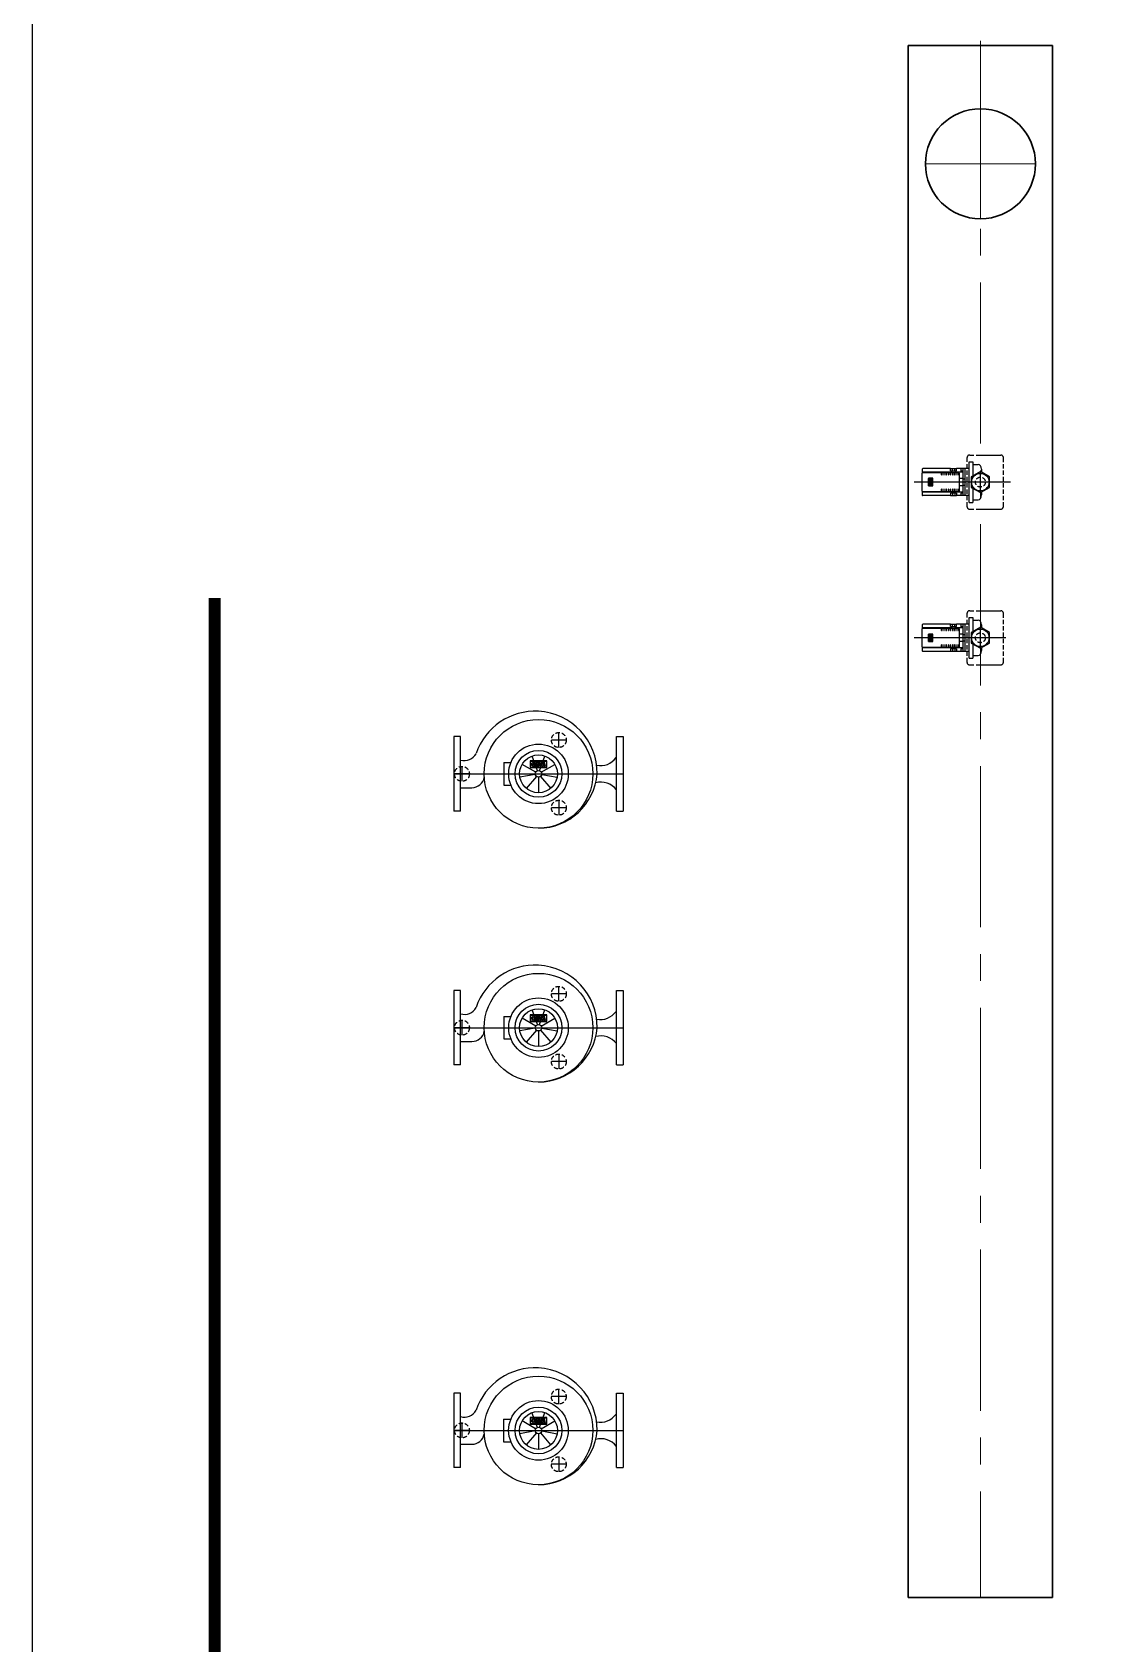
# Model space of a CAD drawing. Extents: x 419008 to 585152, y 366207 to 472224.
# Drawn here: x 466218 to 469338, y 419127 to 423889 of the extents above; entities that cross this region are included whole.
import ezdxf
from ezdxf.enums import TextEntityAlignment as Align

# ---------------------------------------------------------------- set-up
doc = ezdxf.new("R2010")
doc.units = 0
doc.header["$LTSCALE"] = 50
for name, pattern in [('DASHDOT', [25.4, 12.7, -6.35, 0, -6.35]), ('DASHED', [19.05, 12.7, -6.35]), ('HIDDEN', [0.375, 0.25, -0.125]), ('ОСЕВАЯ2', [14.2875, 9.525, -1.5875, 1.5875, -1.5875])]:
    doc.linetypes.add(name, pattern=pattern)
doc.layers.get('0').update_dxf_attribs({"linetype": 'CONTINUOUS'})
for name, color, linetype, lineweight in [('ax', 4, 'ОСЕВАЯ2', 15), ('CP_AXISHS', 7, 'DASHDOT', 15), ('T1', 1, 'CONTINUOUS', 30)]:
    doc.layers.add(name, color=color, linetype=linetype, lineweight=lineweight)
for name, color, linetype in [('AXIS', 40, 'CONTINUOUS'), ('CP_AXIS', 143, 'DASHDOT'), ('CP_DETAL', 33, 'CONTINUOUS'), ('CP_HIDDE', 203, 'HIDDEN'), ('eq', 255, 'CONTINUOUS'), ('hatch', 251, 'CONTINUOUS')]:
    doc.layers.add(name, color=color, linetype=linetype)
doc.styles.add('CP_ATTR', font='romans.shx')

# ---------------------------------------------------------------- blocks, each defined once
blk = doc.blocks.new('pdwil_block_007ipl_motor01')
for p, q in [((187.1, 60.7), (148.1, 60.7)), ((187.1, -60.7), (187.1, 60.7)), ((187.1, -60.7), (148.1, -60.7))]:
    blk.add_line(p, q)
for radius in [160.1, 125.8]:
    blk.add_circle((0, 0), radius)
at = {"layer": 'CP_DETAL'}
for p, q in [((0, 17.6), (0, 101.7)), ((-17.3, 3), (-100.1, 17.7)), ((-11.3, 13.5), (-65.4, 77.9)), ((11.3, 13.5), (65.4, 77.9)), ((17.3, 3), (100.1, 17.7)), ((-15.2, -8.8), (-88.1, -50.8)), ((45, -33.4), (-45, -33.4)), ((-45, -33.4), (-45, -69.4)), ((-45, -69.4), (45, -69.4)), ((-43.6, -34.8), (43.6, -34.8)), ((-43.6, -68.1), (-43.6, -34.8)), ((43.6, -68.1), (-43.6, -68.1)), ((-38.5, -41.7), (-32.1, -61)), ((-32.1, -41.7), (-38.5, -41.7)), ((-6, -16.5), (-34.8, -95.6)), ((-29.2, -51.8), (-32.1, -41.7)), ((-32.1, -61), (-26.8, -61)), ((-26, -41.7), (-29.2, -51.8)), ((-29.2, -51.8), (-29.2, -51.8)), ((-26.8, -61), (-23.5, -50.4)), ((-20.3, -41.7), (-26, -41.7)), ((-23.5, -50.4), (-23.3, -50.4)), ((-23.3, -50.4), (-19.8, -61)), ((-17.1, -51.8), (-20.3, -41.7)), ((-19.8, -61), (-14.2, -61)), ((-14.1, -41.7), (-17.1, -51.8)), ((-17.1, -51.8), (-17.1, -51.8)), ((-14.2, -61), (-8.1, -41.7)), ((-8.1, -41.7), (-14.1, -41.7)), ((-3.7, -41.7), (-9.8, -61)), ((-9.8, -61), (-3.4, -61)), ((2.7, -41.7), (-3.7, -41.7)), ((-3.4, -61), (2.7, -41.7)), ((6.9, -41.7), (0.7, -61)), ((0.7, -61), (13.9, -61)), ((6, -16.5), (34.8, -95.6)), ((13.1, -41.7), (6.9, -41.7)), ((8.5, -56), (13.1, -41.7)), ((15.5, -56), (8.5, -56)), ((13.9, -61), (15.5, -56)), ((15.2, -8.8), (88.1, -50.8)), ((43.6, -34.8), (43.6, -68.1)), ((45, -69.4), (45, -33.4))]:
    blk.add_line(p, q, dxfattribs=at)
for centre, radius in [((0, 0), 101.7), ((0, 0), 17.6), ((26.7, -51.3), 5.02)]:
    blk.add_circle(centre, radius, dxfattribs=at)
blk.add_ellipse((26.7, -51.3), major_axis=(-11.2, 0), ratio=0.923768, start_param=-3.141592653589792, end_param=3.141592653589792, dxfattribs=at)
blk = doc.blocks.new('block_pdwil007A_wilo_01')
blk.add_line((225, 40), (192.2, 40))
blk.add_circle((0, 0), 157)
for centre, radius, start, end in [((0.5, -13.4), 170.4, 90.1678, 175.4824), ((10, -1.6), 179.4, 179.4869, 266.8106), ((192.5, 3.4), 36.6, 90.574, 168.8843), ((214.2, -77.5), 39.1, 73.907, 150.6155), ((10, -1.6), 179.4, 266.8106, 341.549)]:
    blk.add_arc(centre, radius, start, end)
blk = doc.blocks.new('Phpn_wil007_100_145c_r17')
for p, q in [((20, 110), (0, 110)), ((0, -110), (0, 110)), ((20, 110), (20, -110)), ((480, 110), (500, 110)), ((480, 110), (480, -110)), ((500, -110), (500, 110)), ((20, -110), (0, -110)), ((480, -110), (500, -110))]:
    blk.add_line(p, q)
for centre, major_axis, ratio, start_param, end_param in [((65.7, 84.4), (0, 60), 0.973798, 2.245156, 3.407407), ((67.1, -86.2), (0, 62.1), 0.941516, -0.195028, 0.913292)]:
    blk.add_ellipse(centre, major_axis=major_axis, ratio=ratio, start_param=start_param, end_param=end_param)
at = {"layer": 'CP_AXIS'}
for p, q in [((168, 100), (212, 100)), ((190, 78), (190, 122)), ((500, 0), (0, 0)), ((454, 0), (498, 0)), ((476, -22), (476, 22)), ((190, -78), (190, -122)), ((168, -100), (212, -100))]:
    blk.add_line(p, q, dxfattribs=at)
at = {"layer": 'CP_HIDDE'}
for centre in [(190, 100), (476, 0), (190, -100)]:
    blk.add_circle(centre, 22, dxfattribs=at)
for name, xscale, yscale in [('block_pdwil007A_wilo_01', 1.0222222225479, 1.0222222225479), ('pdwil_block_007ipl_motor01', 0.54971894716948, 0.54971894716948)]:
    blk.add_blockref(name, (250, 0), dxfattribs=dict(xscale=xscale, yscale=yscale))
at = {"linetype": 'ByBlock', "style": 'CP_ATTR', "flags": 9}
for tag in ['NAME', 'GROUP', 'NUMBER', 'PRODUCER', 'ARTICLE', 'PRODUCT-TYPE', 'ORDER-NO', 'CHARACTER', 'DN', 'PN', 'TEMPERATURE', 'FLOW', 'POWER', 'VOLTAGE', 'WEIGHT', 'QUANTITY', 'EQUIPMENT', 'PRICE', 'OTHER']:
    blk.add_attdef(tag, text='', height=0.00005, dxfattribs=at).set_placement((-0.1, 0), align=Align.MIDDLE_LEFT)
blk = doc.blocks.new('block_rdwil014topss_001')
for p, q in [((-116.5, 53.5), (-104.5, 53.5)), ((-109.5, -53.5), (-109.5, 53.5)), ((-104.5, 53.5), (-93, 53.5)), ((-104.5, 43.5), (-104.5, 53.5)), ((-93, 54), (-88.3, 54)), ((-93, 44), (-93, 54)), ((-93, 44), (-88.3, 44)), ((-90, 44), (-90, 38)), ((-88.3, 54), (-81.7, 54)), ((-88.3, 44), (-88.3, 54)), ((-88.3, 44), (-81.7, 44)), ((-81.7, 44), (-81.7, 54)), ((-81.7, 54), (-77, 54)), ((-81.7, 44), (-77, 44)), ((-80, 44), (-80, 38)), ((-77, 44), (-77, 54)), ((-77, 53.5), (-2, 53.5)), ((0, 37.7), (0, 51.5)), ((-109.5, 12.2), (-116.5, 12.2)), ((-109.5, 43.5), (-104.5, 43.5)), ((-109.5, 39.2), (-90, 39.2)), ((-109.5, 14.3), (-100, 14.3)), ((-100, -36), (-100, 36)), ((-98, 38), (-97, 38)), ((-96, 38), (-97, 38)), ((-96, 38), (-92, 38)), ((-91, 38), (-92, 38)), ((-91, 38), (-87, 38)), ((-86, 38), (-87, 38)), ((-86, 38), (-82, 38)), ((-81, 38), (-82, 38)), ((-81, 38), (-77, 38)), ((-80, 39.2), (-2, 39.2)), ((-76, 38), (-77, 38)), ((-76, 38), (-72, 38)), ((-71, 38), (-72, 38)), ((-71, 38), (-67, 38)), ((-66, 38), (-67, 38)), ((-66, 38), (-62, 38)), ((-61, 38), (-62, 38)), ((-61, 38), (-57, 38)), ((-56, 38), (-57, 38)), ((-56, 38), (-52, 38)), ((-51, 38), (-52, 38)), ((-51, 38), (-2, 38)), ((0, 36), (0, 37.7)), ((0, 36), (0, -36)), ((-116.5, -12.2), (-109.5, -12.2)), ((-109.5, -14.3), (-100, -14.3)), ((-109.5, -39.2), (-90, -39.2)), ((-109.5, -43.5), (-104.5, -43.5)), ((-104.5, -53.5), (-104.5, -43.5)), ((-97, -38), (-98, -38)), ((-97, -38), (-96, -38)), ((-92, -38), (-96, -38)), ((-92, -38), (-91, -38)), ((-87, -38), (-91, -38)), ((-90, -44), (-90, -38)), ((-87, -38), (-86, -38)), ((-82, -38), (-86, -38)), ((-82, -38), (-81, -38)), ((-77, -38), (-81, -38)), ((-80, -44), (-80, -38)), ((-80, -39.2), (-2, -39.2)), ((-77, -38), (-76, -38)), ((-72, -38), (-76, -38)), ((-72, -38), (-71, -38)), ((-67, -38), (-71, -38)), ((-67, -38), (-66, -38)), ((-62, -38), (-66, -38)), ((-62, -38), (-61, -38)), ((-57, -38), (-61, -38)), ((-57, -38), (-56, -38)), ((-52, -38), (-56, -38)), ((-52, -38), (-51, -38)), ((-2, -38), (-51, -38)), ((0, -37.7), (0, -36)), ((0, -51.5), (0, -37.7)), ((-116.5, -53.5), (-104.5, -53.5)), ((-104.5, -53.5), (-93, -53.5)), ((-93, -44), (-93, -54)), ((-88.3, -44), (-93, -44)), ((-88.3, -54), (-93, -54)), ((-88.3, -44), (-88.3, -54)), ((-81.7, -44), (-88.3, -44)), ((-81.7, -54), (-88.3, -54)), ((-81.7, -44), (-81.7, -54)), ((-77, -44), (-81.7, -44)), ((-77, -54), (-81.7, -54)), ((-77, -44), (-77, -54)), ((-77, -53.5), (-2, -53.5))]:
    blk.add_line(p, q)
for centre, start, end in [((-2, 51.5), 0, 90), ((-98, 36), 90, 180), ((-2, 36), 0, 90), ((-98, -36), 180, 270), ((-2, -36), 270, 0), ((-2, -51.5), 270, 0)]:
    blk.add_arc(centre, 2, start, end)
for centre, start_param, end_param in [((-2, 37.7), 0, 1.570796), ((-2, -37.7), 4.712389, 6.283185)]:
    blk.add_ellipse(centre, major_axis=(2, 0), ratio=0.732051, start_param=start_param, end_param=end_param)
at = {"layer": 'CP_DETAL'}
for p, q in [((-97, 38), (-97, 36.5)), ((-97, 37), (-96, 37)), ((-97, 36.5), (-97, 28.3)), ((-97, 28.3), (-96, 28.3)), ((-96, 36.5), (-96, 38)), ((-96, 28.3), (-96, 36.5)), ((-92, 38), (-92, 36.5)), ((-92, 37), (-91, 37)), ((-92, 36.5), (-92, 28.3)), ((-92, 28.3), (-91, 28.3)), ((-91, 36.5), (-91, 38)), ((-91, 28.3), (-91, 36.5)), ((-87, 38), (-87, 36.5)), ((-87, 37), (-86, 37)), ((-87, 36.5), (-87, 28.3)), ((-87, 28.3), (-86, 28.3)), ((-86, 36.5), (-86, 38)), ((-86, 28.3), (-86, 36.5)), ((-82, 38), (-82, 36.5)), ((-82, 37), (-81, 37)), ((-82, 36.5), (-82, 28.3)), ((-82, 28.3), (-81, 28.3)), ((-81, 36.5), (-81, 38)), ((-81, 28.3), (-81, 36.5)), ((-77, 38), (-77, 36.5)), ((-77, 37), (-76, 37)), ((-77, 36.5), (-77, 28.3)), ((-77, 28.3), (-76, 28.3)), ((-76, 36.5), (-76, 38)), ((-76, 28.3), (-76, 36.5)), ((-72, 38), (-72, 36.5)), ((-72, 37), (-71, 37)), ((-72, 36.5), (-72, 28.3)), ((-72, 28.3), (-71, 28.3)), ((-71, 36.5), (-71, 38)), ((-71, 28.3), (-71, 36.5)), ((-67, 38), (-67, 36.5)), ((-67, 37), (-66, 37)), ((-67, 36.5), (-67, 28.3)), ((-67, 28.3), (-66, 28.3)), ((-66, 36.5), (-66, 38)), ((-66, 28.3), (-66, 36.5)), ((-62, 38), (-62, 36.5)), ((-62, 37), (-61, 37)), ((-62, 36.5), (-62, 28.3)), ((-62, 28.3), (-61, 28.3)), ((-61, 36.5), (-61, 38)), ((-61, 28.3), (-61, 36.5)), ((-57, 38), (-57, 36.5)), ((-57, 37), (-56, 37)), ((-57, 36.5), (-57, 28.3)), ((-57, 28.3), (-56, 28.3)), ((-56, 36.5), (-56, 38)), ((-56, 28.3), (-56, 36.5)), ((-52, 38), (-52, 36.5)), ((-52, 37), (-51, 37)), ((-52, 36.5), (-52, 28.3)), ((-52, 28.3), (-51, 28.3)), ((-51, 36.5), (-51, 38)), ((-51, 28.3), (-51, 36.5)), ((-28.8, 15), (-28.8, -15)), ((-16.8, 15), (-28.8, 15)), ((-28.3, -14.5), (-28.3, 14.5)), ((-28.3, 14.5), (-17.2, 14.5)), ((-26, 4.4), (-26, 2.3)), ((-21.2, 2.8), (-26, 4.4)), ((-26, 2.3), (-19.6, 0.2)), ((-26, 0.9), (-26, -1.2)), ((-19.6, -1.1), (-26, 0.9)), ((-19.6, 4.6), (-21.2, 5.2)), ((-21.2, 5.2), (-21.2, 2.8)), ((-19.6, 0.2), (-19.6, 4.6)), ((-17.2, 14.5), (-17.2, -14.5)), ((-16.8, -15), (-16.8, 15)), ((-96, -28.3), (-97, -28.3)), ((-97, -28.3), (-97, -36.5)), ((-97, -36.5), (-97, -38)), ((-96, -37), (-97, -37)), ((-96, -36.5), (-96, -28.3)), ((-96, -38), (-96, -36.5)), ((-91, -28.3), (-92, -28.3)), ((-92, -28.3), (-92, -36.5)), ((-92, -36.5), (-92, -38)), ((-91, -37), (-92, -37)), ((-91, -36.5), (-91, -28.3)), ((-91, -38), (-91, -36.5)), ((-86, -28.3), (-87, -28.3)), ((-87, -28.3), (-87, -36.5)), ((-87, -36.5), (-87, -38)), ((-86, -37), (-87, -37)), ((-86, -36.5), (-86, -28.3)), ((-86, -38), (-86, -36.5)), ((-81, -28.3), (-82, -28.3)), ((-82, -28.3), (-82, -36.5)), ((-82, -36.5), (-82, -38)), ((-81, -37), (-82, -37)), ((-81, -36.5), (-81, -28.3)), ((-81, -38), (-81, -36.5)), ((-76, -28.3), (-77, -28.3)), ((-77, -28.3), (-77, -36.5)), ((-77, -36.5), (-77, -38)), ((-76, -37), (-77, -37)), ((-76, -36.5), (-76, -28.3)), ((-76, -38), (-76, -36.5)), ((-71, -28.3), (-72, -28.3)), ((-72, -28.3), (-72, -36.5)), ((-72, -36.5), (-72, -38)), ((-71, -37), (-72, -37)), ((-71, -36.5), (-71, -28.3)), ((-71, -38), (-71, -36.5)), ((-66, -28.3), (-67, -28.3)), ((-67, -28.3), (-67, -36.5)), ((-67, -36.5), (-67, -38)), ((-66, -37), (-67, -37)), ((-66, -36.5), (-66, -28.3)), ((-66, -38), (-66, -36.5)), ((-61, -28.3), (-62, -28.3)), ((-62, -28.3), (-62, -36.5)), ((-62, -36.5), (-62, -38)), ((-61, -37), (-62, -37)), ((-61, -36.5), (-61, -28.3)), ((-61, -38), (-61, -36.5)), ((-56, -28.3), (-57, -28.3)), ((-57, -28.3), (-57, -36.5)), ((-57, -36.5), (-57, -38)), ((-56, -37), (-57, -37)), ((-56, -36.5), (-56, -28.3)), ((-56, -38), (-56, -36.5)), ((-51, -28.3), (-52, -28.3)), ((-52, -28.3), (-52, -36.5)), ((-52, -36.5), (-52, -38)), ((-51, -37), (-52, -37)), ((-51, -36.5), (-51, -28.3)), ((-51, -38), (-51, -36.5)), ((-28.8, -15), (-16.8, -15)), ((-17.2, -14.5), (-28.3, -14.5)), ((-26, -1.2), (-19.6, -3.3)), ((-26, -2.7), (-26, -4.7)), ((-19.6, -4.7), (-26, -2.7)), ((-26, -4.7), (-22.6, -5.7)), ((-22.6, -5.7), (-26, -6.8)), ((-26, -6.8), (-26, -8.7)), ((-26, -8.7), (-22.6, -9.7)), ((-22.6, -9.7), (-26, -10.7)), ((-26, -10.7), (-26, -12.8)), ((-26, -12.8), (-19.6, -10.7)), ((-23.1, -7.8), (-19.6, -6.6)), ((-23.1, -7.8), (-23.1, -7.8)), ((-19.6, -8.9), (-23.1, -7.8)), ((-22.6, -5.7), (-22.6, -5.7)), ((-22.6, -9.7), (-22.6, -9.7)), ((-19.6, -3.3), (-19.6, -1.1)), ((-19.6, -6.6), (-19.6, -4.7)), ((-19.6, -10.7), (-19.6, -8.9))]:
    blk.add_line(p, q, dxfattribs=at)
blk.add_circle((-22.8, 8.9), 1.67, dxfattribs=at)
blk.add_ellipse((-22.8, 8.9), major_axis=(0, -3.75), ratio=0.923768, start_param=-3.141592653589792, end_param=3.141592653589792, dxfattribs=at)
blk = doc.blocks.new('Rhpn_wil014_025_10ka_r4')
for p, q in [((22.2, 52.3), (6.4, 52.3)), ((22.2, 18.2), (22.2, 60.4)), ((33.6, 60.4), (22.2, 60.4)), ((33.6, 60.4), (33.6, -60.4)), ((-3.2, 29.1), (-3.2, 38)), ((33.6, 40), (44.7, 40)), ((44.7, 40), (44.7, -40)), ((44.7, 11.9), (44.7, -11.9)), ((-3.2, -38), (-3.2, -29.1)), ((22.2, -60.4), (22.2, -18.2)), ((33.6, -40), (44.7, -40)), ((22.2, -52.3), (6.4, -52.3)), ((33.6, -60.4), (22.2, -60.4))]:
    blk.add_line(p, q)
blk.add_lwpolyline([(-26.8, -15.5), (0, -31), (26.8, -15.5), (26.8, 15.5), (0, 31), (-26.8, 15.5)], close=True)
blk.add_circle((0, 0), 25.9)
for centre, start_param, end_param in [((6.4, 34.7), 0, 1.380462), ((6.4, -34.7), 1.76113, 3.141593)]:
    blk.add_ellipse(centre, major_axis=(0, 17.6), ratio=0.555966, start_param=start_param, end_param=end_param)
at = {"layer": 'CP_AXIS'}
for p, q in [((-26.8, 0), (172, 0)), ((0, 31), (0, -31))]:
    blk.add_line(p, q, dxfattribs=at)
at = {"layer": 'CP_DETAL', "linetype": 'HIDDEN'}
for p, q in [((-68, 72), (-68, -72)), ((31.6, 80), (0, 80)), ((39.6, -72), (39.6, 72)), ((31.6, -80), (0, -80))]:
    blk.add_line(p, q, dxfattribs=at)
at = {"layer": 'CP_DETAL'}
for p, q in [((0, 80), (-60, 80)), ((0, -80), (-60, -80))]:
    blk.add_line(p, q, dxfattribs=at)
at = {"layer": 'CP_DETAL', "linetype": 'HIDDEN'}
for centre, start, end in [((-60, 72), 90, 180), ((31.6, 72), 0, 90), ((-60, -72), 180, 270), ((31.6, -72), 270, 0)]:
    blk.add_arc(centre, 8, start, end, dxfattribs=at)
at = {"layer": 'CP_HIDDE'}
blk.add_circle((0, 0), 14.6, dxfattribs=at)
at = {"xscale": 1.09253218884166, "yscale": 0.74766355140187}
blk.add_blockref('block_rdwil014topss_001', (172, 0), dxfattribs=at)
at = {"linetype": 'ByBlock', "style": 'CP_ATTR', "flags": 9}
for tag in ['NAME', 'GROUP', 'NUMBER', 'PRODUCER', 'ARTICLE', 'PRODUCT-TYPE', 'ORDER-NO', 'CHARACTER', 'DN', 'PN', 'TEMPERATURE', 'FLOW', 'POWER', 'VOLTAGE', 'WEIGHT', 'QUANTITY', 'EQUIPMENT', 'PRICE', 'OTHER']:
    blk.add_attdef(tag, text='', height=0.00005, dxfattribs=at).set_placement((-0.1, 0), align=Align.MIDDLE_LEFT)
blk = doc.blocks.new('RoZp')
for start, end in [(90, 270), (270, 90)]:
    blk.add_arc((0, 0), 0.5, start, end)
blk = doc.blocks.new('2CP_HS_PIPZ_RO_nu')
at = {"layer": 'CP_AXISHS'}
for p, q in [((0, 0.5), (0, -0.5)), ((-0.5, 0), (0.5, 0))]:
    blk.add_line(p, q, dxfattribs=at)
blk.add_blockref('RoZp', (0, 0))
at = {"linetype": 'ByBlock', "style": 'CP_ATTR', "flags": 9}
for tag in ['NAME', 'PRODUCER', 'PRODUCT-TYPE', 'ARTICLE', 'FLOW', 'OTHER']:
    blk.add_attdef(tag, (0, 0), '', height=0.0001, dxfattribs=at)

msp = doc.modelspace()

# ---------------------------------------------------------------- hatches: boundary and pattern name
at = {"layer": 'hatch'}
h = msp.add_hatch(dxfattribs=at)
h.set_pattern_fill('AR-CONC', color=256, style=0)
h.set_pattern_definition([(50, (25541.07, 705609.59), (182.18467, -15.939086), [19.05, -209.55]), (355, (25541.07, 705609.59), (-35.242826, 191.05664), [15.24, -167.64]), (100.451, (25556.25, 705608.26), (146.9425, 175.11669), [16.19, -178.09]), (46.1842, (25541.07, 705660.4), (271.07904, -42.04233), [28.575, -314.325]), (96.6356, (25563.66, 705656.89), (237.40423, 247.42556), [24.285, -267.135]), (351.184, (25541.07, 705660.4), (237.4046, 247.42512), [22.86, -251.46]), (21, (25566.47, 705647.69), (151.61488, -102.26552), [19.05, -209.55]), (326, (25566.47, 705647.69), (61.80203, 184.187966), [15.24, -167.64]), (71.4514, (25579.1, 705639.17), (213.41649, 81.92286), [16.19, -178.09]), (37.5, (25541.07, 705609.59), (3.088603, 84.555039), [0, -165.608, 0, -170.18, 0, -168.275]), (7.5, (25541.07, 705609.59), (66.819663, 100.180575), [0, -97.028, 0, -161.798, 0, -64.135]), (327.5, (25484.43, 705609.59), (135.590595, -5.728744), [0, -63.5, 0, -198.12, 0, -262.89]), (317.5, (25459.03, 705609.59), (148.129181, 25.42649), [0, -82.55, 0, -131.572, 0, -186.69])])
h.paths.add_polyline_path([(500770.8, 436480.8), (501462.8, 436480.8), (501462.8, 436120.8), (500770.8, 436120.8)], flags=9)
h.paths.add_polyline_path([(488770.8, 436480.8), (489462.8, 436480.8), (489462.8, 436120.8), (488770.8, 436120.8)], flags=9)
h.paths.add_polyline_path([(482770.8, 436480.8), (483462.8, 436480.8), (483462.8, 436120.8), (482770.8, 436120.8)], flags=9)
h.paths.add_polyline_path([(476020.8, 436480.8), (476712.8, 436480.8), (476712.8, 436120.8), (476020.8, 436120.8)], flags=9)
h.paths.add_polyline_path([(472298, 434406), (472935.5, 434406), (472935.5, 434856), (472298, 434856)], flags=9)
h.paths.add_polyline_path([(479798, 434406), (480435.5, 434406), (480435.5, 434856), (479798, 434856)], flags=9)
h.paths.add_polyline_path([(485798, 434406), (486435.5, 434406), (486435.5, 434856), (485798, 434856)], flags=9)
h.paths.add_polyline_path([(491798, 434406), (492435.5, 434406), (492435.5, 434856), (491798, 434856)], flags=9)
h.paths.add_polyline_path([(497785.5, 434368.5), (498448, 434368.5), (498448, 434893.5), (497785.5, 434893.5)], flags=9)
h.paths.add_polyline_path([(503798, 434406), (504435.5, 434406), (504435.5, 434856), (503798, 434856)], flags=9)
h.paths.add_polyline_path([(509798, 434406), (510435.5, 434406), (510435.5, 434856), (509798, 434856)], flags=9)
h.paths.add_polyline_path([(510896.8, 434406), (511176.8, 434406), (511176.8, 434856), (510896.8, 434856)], flags=9)
h.paths.add_polyline_path([(490942.8, 435780.8), (491790.8, 435780.8), (491790.8, 435420.8), (490942.8, 435420.8)], flags=9)
h.paths.add_polyline_path([(510308.8, 436480.8), (510844.8, 436480.8), (510844.8, 436120.8), (510308.8, 436120.8)], flags=9)
h.paths.add_polyline_path([(505170.8, 436480.9), (505862.8, 436480.9), (505862.8, 436120.9), (505170.8, 436120.9)], flags=9)
h.paths.add_polyline_path([(493370.8, 436480.9), (494062.8, 436480.9), (494062.8, 436120.9), (493370.8, 436120.9)], flags=9)
h.paths.add_polyline_path([(494981.8, 434406), (495651.8, 434406), (495651.8, 434856), (494981.8, 434856)], flags=9)
h.paths.add_polyline_path([(506581.8, 434406), (507251.8, 434406), (507251.8, 434856), (506581.8, 434856)], flags=9)
h.paths.add_polyline_path([(496370.8, 436480.9), (497062.8, 436480.9), (497062.8, 436120.9), (496370.8, 436120.9)], flags=9)
h.paths.add_polyline_path([(508170.8, 436480.9), (508862.8, 436480.9), (508862.8, 436120.9), (508170.8, 436120.9)], flags=9)
h.paths.add_polyline_path([(510593.8, 419431.2), (511129.8, 419431.2), (511129.8, 419071.2), (510593.8, 419071.2)], flags=9)
h.paths.add_polyline_path([(511396.2, 417908.8), (511396.2, 418444.8), (511756.2, 418444.8), (511756.2, 417908.8)], flags=9)
h.paths.add_polyline_path([(512300.9, 414951.9), (513555.9, 414951.9), (513555.9, 415401.9), (512300.9, 415401.9)], flags=9)
h.paths.add_polyline_path([(512289.2, 425452.5), (514739.2, 425452.5), (514739.2, 425977.5), (512289.2, 425977.5)], flags=9)
h.paths.add_polyline_path([(512106.7, 426070.6), (514921.7, 426070.6), (514921.7, 426520.6), (512106.7, 426520.6)], flags=9)
h.paths.add_polyline_path([(469410.7, 421851.9), (470470.7, 421851.9), (470470.7, 422301.9), (469410.7, 422301.9)], flags=9)
h.paths.add_polyline_path([(469610.7, 419851.9), (470670.7, 419851.9), (470670.7, 420301.9), (469610.7, 420301.9)], flags=9)
h.paths.add_polyline_path([(469610.7, 424051.9), (470670.7, 424051.9), (470670.7, 424501.9), (469610.7, 424501.9)], flags=9)
h.paths.add_polyline_path([(469610.7, 425751.9), (470670.7, 425751.9), (470670.7, 426201.9), (469610.7, 426201.9)], flags=9)
h.paths.add_polyline_path([(467730.4, 418075.2), (468660.4, 418075.2), (468660.4, 418525.2), (467730.4, 418525.2)], flags=9)
h.paths.add_polyline_path([(467472.3, 418551.9), (468727.3, 418551.9), (468727.3, 419001.9), (467472.3, 419001.9)], flags=9)
h.paths.add_polyline_path([(468895.7, 419051.9), (469955.7, 419051.9), (469955.7, 419501.9), (468895.7, 419501.9)], flags=9)
h.paths.add_polyline_path([(469386.1, 416351.9), (470641.1, 416351.9), (470641.1, 416801.9), (469386.1, 416801.9)], flags=9)
h.paths.add_polyline_path([(532957.2, 447358.5), (533757.1, 447342.5), (533766.1, 447792.4), (532966.2, 447808.4)], flags=9)
h.paths.add_polyline_path([(495029.7, 445679.5), (495029.7, 446479.5), (494579.7, 446479.5), (494579.7, 445679.5)], flags=9)
h.paths.add_polyline_path([(495029.7, 452487.4), (495029.7, 453287.4), (494579.7, 453287.4), (494579.7, 452487.4)], flags=9)
h.paths.add_polyline_path([(529266.4, 447342.5), (530066.2, 447358.5), (530057.2, 447808.4), (529257.4, 447792.4)], flags=9)
h.paths.add_polyline_path([(475302.5, 444646.2), (475871.8, 445208.2), (475555.6, 445528.5), (474986.3, 444966.4)], flags=9)
h.paths.add_polyline_path([(475466.2, 454351), (476035.5, 453789), (476351.7, 454109.2), (475782.4, 454671.3)], flags=9)
h.paths.add_polyline_path([(494364.5, 456345.5), (494364.5, 457145.5), (493914.5, 457145.5), (493914.5, 456345.5)], flags=9)
h.paths.add_polyline_path([(496669.5, 456345.5), (496669.5, 457145.5), (496219.5, 457145.5), (496219.5, 456345.5)], flags=9)
h.paths.add_polyline_path([(494364.5, 441852.3), (494364.5, 442652.3), (493914.5, 442652.3), (493914.5, 441852.3)], flags=9)
h.paths.add_polyline_path([(514426.7, 444562.4), (519541.7, 444562.4), (519541.7, 445087.4), (514426.7, 445087.4)], flags=9)
h.paths.add_polyline_path([(515856.7, 445062.4), (518111.7, 445062.4), (518111.7, 445587.4), (515856.7, 445587.4)], flags=9)
h.paths.add_polyline_path([(518806.6, 442591.5), (519866.6, 442591.5), (519866.6, 443041.5), (518806.6, 443041.5)], flags=9)
h.paths.add_polyline_path([(519006.6, 444291.5), (520066.6, 444291.5), (520066.6, 444741.5), (519006.6, 444741.5)], flags=9)
h.paths.add_polyline_path([(520590, 442291.5), (521650, 442291.5), (521650, 442741.5), (520590, 442741.5)], flags=9)
h.paths.add_polyline_path([(523618.1, 442841.5), (524678.1, 442841.5), (524678.1, 443291.5), (523618.1, 443291.5)], flags=9)
h.paths.add_polyline_path([(541373.5, 445091.5), (542433.5, 445091.5), (542433.5, 445541.5), (541373.5, 445541.5)], flags=9)
h.paths.add_polyline_path([(541373.5, 444291.5), (542433.5, 444291.5), (542433.5, 444741.5), (541373.5, 444741.5)], flags=9)
h.paths.add_polyline_path([(525572.5, 439391.5), (526827.5, 439391.5), (526827.5, 439841.5), (525572.5, 439841.5)], flags=9)
h.paths.add_polyline_path([(541089.4, 438791.5), (542344.4, 438791.5), (542344.4, 439241.5), (541089.4, 439241.5)], flags=9)
h.paths.add_polyline_path([(520790, 441491.5), (521850, 441491.5), (521850, 441941.5), (520790, 441941.5)], flags=9)
h.paths.add_polyline_path([(520781.7, 438791.5), (522036.7, 438791.5), (522036.7, 439241.5), (520781.7, 439241.5)], flags=9)
h.paths.add_polyline_path([(543158.1, 441491.5), (544218.1, 441491.5), (544218.1, 441941.5), (543158.1, 441941.5)], flags=9)
h.paths.add_polyline_path([(544673.6, 440509.2), (545603.6, 440509.2), (545603.6, 440959.2), (544673.6, 440959.2)], flags=9)
h.paths.add_polyline_path([(544356.6, 440991.5), (545611.6, 440991.5), (545611.6, 441441.5), (544356.6, 441441.5)], flags=9)
h.paths.add_polyline_path([(518806.6, 440588.2), (519736.6, 440588.2), (519736.6, 441038.2), (518806.6, 441038.2)], flags=9)
h.paths.add_polyline_path([(518657.5, 441091.5), (519912.5, 441091.5), (519912.5, 441541.5), (518657.5, 441541.5)], flags=9)
h.paths.add_polyline_path([(541336, 440991.5), (542396, 440991.5), (542396, 441441.5), (541336, 441441.5)], flags=9)
h.paths.add_polyline_path([(541136, 443191.5), (542196, 443191.5), (542196, 443641.5), (541136, 443641.5)], flags=9)
h.paths.add_polyline_path([(534476.3, 441191.5), (535536.3, 441191.5), (535536.3, 441641.5), (534476.3, 441641.5)], flags=9)
h.paths.add_polyline_path([(522280.5, 414704.7), (523340.5, 414704.7), (523340.5, 415154.7), (522280.5, 415154.7)], flags=9)
h.paths.add_polyline_path([(517287, 414150.4), (518542, 414150.4), (518542, 414600.4), (517287, 414600.4)], flags=9)
h.paths.add_polyline_path([(508129.5, 440638.9), (509012, 440638.9), (509012, 441238.9), (508129.5, 441238.9)], flags=9)
h.paths.add_polyline_path([(512633, 448096.3), (512880.5, 448096.3), (512880.5, 448546.3), (512633, 448546.3)], flags=9)
h.paths.add_polyline_path([(468143, 448096.3), (468390.5, 448096.3), (468390.5, 448546.3), (468143, 448546.3)], flags=9)
h.paths.add_polyline_path([(530453.2, 452029.4), (534189, 452029.4), (534189, 452724.3), (530453.2, 452724.3)], flags=9)
h.paths.add_polyline_path([(534476.3, 444491.5), (535536.3, 444491.5), (535536.3, 444941.5), (534476.3, 444941.5)], flags=9)
h.paths.add_polyline_path([(520590, 445091.5), (521650, 445091.5), (521650, 445541.5), (520590, 445541.5)], flags=9)
h.paths.add_polyline_path([(520590, 444291.5), (521650, 444291.5), (521650, 444741.5), (520590, 444741.5)], flags=9)
h.paths.add_polyline_path([(520790, 448191.5), (521850, 448191.5), (521850, 448641.5), (520790, 448641.5)], flags=9)
h.paths.add_polyline_path([(495221.2, 430947.8), (498957.1, 430947.8), (498957.1, 431642.7), (495221.2, 431642.7)], flags=9)
h.paths.add_polyline_path([(492878.6, 461043.2), (497561.1, 461043.2), (497561.1, 461738.5), (492878.6, 461738.5)], flags=9)
h.paths.add_polyline_path([(510378.4, 458136.7), (511260.9, 458136.7), (511260.9, 458736.7), (510378.4, 458736.7)], flags=9)
h.paths.add_polyline_path([(481193.2, 440708.9), (482075.7, 440708.9), (482075.7, 441308.9), (481193.2, 441308.9)], flags=9)
h.paths.add_polyline_path([(496669.5, 441852.3), (496669.5, 442652.3), (496219.5, 442652.3), (496219.5, 441852.3)], flags=9)
h.paths.add_polyline_path([(481256.8, 458064.8), (482139.3, 458064.8), (482139.3, 458664.8), (481256.8, 458664.8)], flags=9)
h.paths.add_polyline_path([(503896.7, 458931.5), (507346.7, 458931.5), (507346.7, 459531.5), (503896.7, 459531.5)], flags=9)
h.paths.add_polyline_path([(495860, 438147.5), (496140, 438147.5), (496140, 438597.5), (495860, 438597.5)], flags=9)
h.paths.add_polyline_path([(495860, 458894.4), (496140, 458894.4), (496140, 459344.4), (495860, 459344.4)], flags=9)
h.paths.add_polyline_path([(511945.7, 440638.9), (512828.2, 440638.9), (512828.2, 441238.9), (511945.7, 441238.9)], flags=9)
h.paths.add_polyline_path([(511970.9, 458134.8), (512853.4, 458134.8), (512853.4, 458734.8), (511970.9, 458734.8)], flags=9)
h.paths.add_polyline_path([(534530.8, 440722.1), (535590.8, 440722.1), (535590.8, 441172.1), (534530.8, 441172.1)], flags=9)
h.paths.add_polyline_path([(527454.4, 448407.8), (530091.9, 448407.8), (530091.9, 449007.8), (527454.4, 449007.8)], flags=9)
h.paths.add_polyline_path([(483080.5, 430363.7), (494330.5, 430363.7), (494330.5, 430963.7), (483080.5, 430963.7)], flags=9)
h.paths.add_polyline_path([(483109.4, 430832), (492214.4, 430832), (492214.4, 431432), (483109.4, 431432)], flags=9)
h.paths.add_polyline_path([(483123.4, 429875.6), (491253.4, 429875.6), (491253.4, 430475.6), (483123.4, 430475.6)], flags=9)
h.paths.add_polyline_path([(483060.1, 428282.9), (487485.1, 428282.9), (487485.1, 428882.9), (483060.1, 428882.9)], flags=9)
h.paths.add_polyline_path([(483085.9, 426590.3), (492905.9, 426590.3), (492905.9, 427190.3), (483085.9, 427190.3)], flags=9)
h.paths.add_polyline_path([(483085.9, 427694.5), (492385.9, 427694.5), (492385.9, 428294.5), (483085.9, 428294.5)], flags=9)
h.paths.add_polyline_path([(482998.8, 428832.3), (494443.8, 428832.3), (494443.8, 429432.3), (482998.8, 429432.3)], flags=9)
h.paths.add_polyline_path([(483018.1, 429440.2), (493813.1, 429440.2), (493813.1, 430040.2), (483018.1, 430040.2)], flags=9)
h.paths.add_polyline_path([(483069.6, 431319.7), (492759.6, 431319.7), (492759.6, 431919.7), (483069.6, 431919.7)], flags=9)
h.paths.add_polyline_path([(483099.3, 431836), (492984.3, 431836), (492984.3, 432436), (483099.3, 432436)], flags=9)
h.paths.add_polyline_path([(483076.5, 426050.8), (489061.5, 426050.8), (489061.5, 426650.8), (483076.5, 426650.8)], flags=9)
h.paths.add_polyline_path([(483085.9, 427125.1), (488030.9, 427125.1), (488030.9, 427725.1), (483085.9, 427725.1)], flags=9)
h.paths.add_polyline_path([(508066.2, 424793.9), (508066.2, 424593.9), (510246.8, 424593.9), (510246.8, 424793.9)])

# ---------------------------------------------------------------- linework, layer by layer
at = {"layer": 'ax'}
msp.add_line((469017.8, 423863.8, -27.4), (469017.8, 419263.8, 81.2), dxfattribs=at)
at = {"layer": 'AXIS'}
msp.add_line((466217.8, 424877.5), (466217.8, 403698.6), dxfattribs=at)
at = {"layer": 'eq'}
for p, q in [((469107.1, 422559.5, 19.8), (468822.5, 422559.5, 19.8)), ((469092.9, 422099.5, 14.2), (468821.9, 422099.5, 14.2))]:
    msp.add_line(p, q, dxfattribs=at)
at = {"layer": 'eq', "color": 1, "linetype": 'DASHED', "const_width": 35}
msp.add_lwpolyline([(466756.6, 422217), (466756.5, 417975.5, 0.41422), (469756.5, 414975.5), (490217.8, 414975.5)], format="xyb", dxfattribs=at)
at = {"layer": 'T1'}
for p, q in [((469230.8, 423850, -35.9), (468804.8, 423850, -94.8)), ((468804.9, 423850, -89.6), (468804.9, 419263.8, 18.7)), ((469230.8, 419263.8, 81.2), (469230.8, 423850, -27.1)), ((469230.8, 419263.8, -19.9), (468804.8, 419263.8, -19.3))]:
    msp.add_line(p, q, dxfattribs=at)

# ---------------------------------------------------------------- block references
at = {"layer": 'eq', "rotation": 180}
for name, p in [('Rhpn_wil014_025_10ka_r4', (469017.8, 422559.5, 19.8)), ('Rhpn_wil014_025_10ka_r4', (469017.8, 422099.5, 14.2)), ('Phpn_wil007_100_145c_r17', (467962.8, 421697.5, 76)), ('Phpn_wil007_100_145c_r17', (467962.8, 420947.5, 76)), ('Phpn_wil007_100_145c_r17', (467962.7, 419757.5, 80.2))]:
    msp.add_blockref(name, p, dxfattribs=at)
at = {"layer": 'T1', "xscale": 325, "yscale": 325, "zscale": 100}
msp.add_blockref('2CP_HS_PIPZ_RO_nu', (469017.9, 423500, -81.3), dxfattribs=at)

doc.saveas('drawing.dxf')
